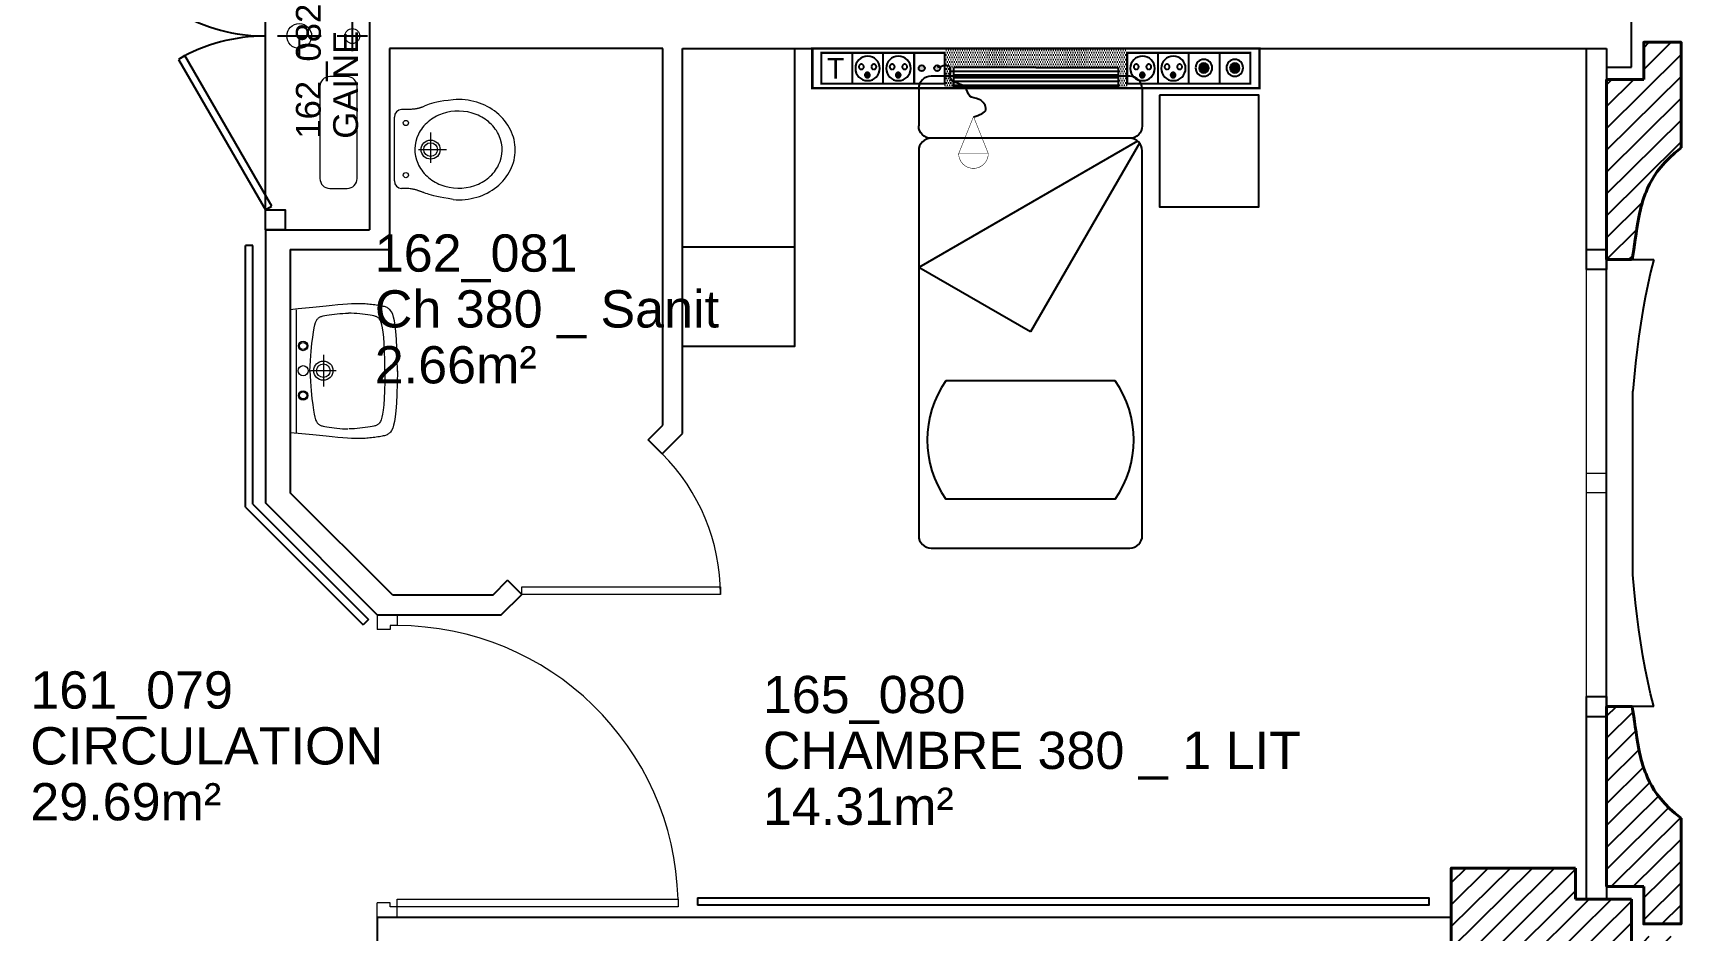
# Model space of a CAD drawing. Header units: metres. Extents: x 143.8 to 210.8, y 45.3 to 115.9.
# Drawn here: x 160.66 to 167.3, y 78.15 to 81.76 of the extents above; entities that cross this region are included whole.
import ezdxf

# ---------------------------------------------------------------- set-up
doc = ezdxf.new("R2010")
doc.units = ezdxf.units.M
doc.header["$LTSCALE"] = 0.6
doc.header["$MEASUREMENT"] = 0
for name, pattern in [('CACHÉ', [0.25, 0.125, -0.125]), ('CONTINU', [0]), ('HIDDEN2', [0.1875, 0.125, -0.0625])]:
    doc.linetypes.add(name, pattern=pattern)
doc.layers.get('0').update_dxf_attribs({"linetype": 'CONTINUOUS'})
for name, color, linetype in [('009 main courant', 181, 'CONTINUOUS'), ('400 Lits', 150, 'CONTINUOUS'), ('A_AGENC', 204, 'CONTINUOUS'), ('A_EQMP', 142, 'CONTINUOUS'), ('A_Etiqu_Gaine', 8, 'CONTINUOUS'), ('A_Etiqu_Gaine_code', 8, 'CONTINUOUS'), ('A_Etiqu_Local', 8, 'CONTINUOUS'), ('A_HACH_STRUC', 7, 'CONTINUOUS'), ('A_MUR_CLOIS', 8, 'CONTINU'), ('A_MURS_ALÈG', 7, 'CONTINU')]:
    doc.layers.add(name, color=color, linetype=linetype)
for name, color, linetype, lineweight in [('A_CHASS', 4, 'CONTINU', 0), ('A_MURS_STRU', 7, 'CONTINU', 40), ('A_PORTE', 8, 'CONTINU', 0), ('A_SANI', 5, 'CONTINU', 0)]:
    doc.layers.add(name, color=color, linetype=linetype, lineweight=lineweight)
doc.styles.add('Attribut', font='arial.ttf')
pattern_1 = [(0, (-148.712983, -85.579135), (0.0046875, 0.009375), [0, -0.009375])]

# ---------------------------------------------------------------- blocks, each defined once
blk = doc.blocks.new('TIRETTE-LIT')
at = {"layer": 'A_EQMP'}
h = blk.add_hatch(color=256, dxfattribs=at)
h.paths.add_polyline_path([(8.95, 3.75, 1), (6.05, 3.75, 1)])
h.paths.add_polyline_path([(6.05, -3.75, 1), (8.95, -3.75, 1)])
for p, q in [((0, 7.5), (0, -7.5)), ((15, 7.5), (0, 7.5)), ((15, -7.5), (15, 7.5)), ((0, -7.5), (15, -7.5))]:
    blk.add_line(p, q, dxfattribs=at)
at = {"layer": 'A_EQMP', "const_width": 0.24}
for points in [[(31.04, 21.42), (49.04, 28.62)], [(49.04, 28.62), (49.04, 14.22)], [(31.04, 21.42), (49.04, 14.22)]]:
    blk.add_lwpolyline(points, dxfattribs=at)
for points in [[(49.04, 14.22, 1), (49.04, 28.62, 1)], [(49.04, 27.42, 1.477033), (49.04, 27.42)]]:
    blk.add_lwpolyline(points, format="xyb", dxfattribs=at)
at = {"layer": 'A_EQMP'}
for centre in [(7.5, 3.75), (7.5, -3.75)]:
    blk.add_circle(centre, 1.45, dxfattribs=at)
blk.add_spline([(31.1, 21.54), (27.52, 27.45), (22.69, 24.22), (21.08, 19.57), (16.82, 17.32), (12.68, 10.42), (6.83, 9.91), (7.17, 3.87)], degree=3, dxfattribs=at)
blk = doc.blocks.new('A$C01C47C35')
at = {"layer": 'A_EQMP', "linetype": 'Continuous'}
h = blk.add_hatch(dxfattribs=at)
h.set_pattern_fill('DOTS', color=256, scale=0.15, style=0)
h.set_pattern_definition(pattern_1)
edge = h.paths.add_edge_path()
edge.add_line((1.2716, 0.4664), (1.2726, 0.4664))
edge.add_line((1.2726, 0.4664), (1.2726, 0.4839))
edge.add_line((1.2726, 0.4839), (0.5387, 0.4839))
edge.add_line((0.5387, 0.4839), (0.5387, 0.3239))
edge.add_line((0.5387, 0.3239), (0.574, 0.3239))
edge.add_line((0.574, 0.3239), (0.574, 0.4066))
edge.add_line((0.574, 0.4066), (0.905, 0.4066))
edge.add_line((0.905, 0.4066), (1.236, 0.4066))
edge.add_line((1.236, 0.4066), (1.236, 0.3499))
edge.add_spline(control_points=[(1.236, 0.3499), (1.2411, 0.3527), (1.2564, 0.3661), (1.2412, 0.4135), (1.2624, 0.4158), (1.2716, 0.4145)], knot_values=[28.337457, 28.337457, 28.337457, 28.337457, 30.502349, 36.382785, 39.476515, 39.476515, 39.476515, 39.476515], degree=3, periodic=0)
edge.add_line((1.2716, 0.4145), (1.2716, 0.4664))
at = {"layer": 'A_EQMP', "linetype": 'HIDDEN2'}
for points in [[(0.1237, 0.4052, 1), (0.0853, 0.4052, 1)], [(0.2478, 0.4052, 1), (0.2095, 0.4052, 1)], [(0.3424, 0.3767, 1), (0.3629, 0.3767, 1)], [(0.4665, 0.3767, 1), (0.487, 0.3767, 1)], [(1.4493, 0.3767, 1), (1.4697, 0.3767, 1)], [(1.5734, 0.3767, 1), (1.5939, 0.3767, 1)]]:
    blk.add_hatch(color=256, dxfattribs=at).paths.add_polyline_path(points)
at = {"layer": 'A_EQMP'}
h = blk.add_hatch(dxfattribs=at)
h.set_pattern_fill('PLASTI', color=1, scale=0.16551, style=0)
h.set_pattern_definition([(360, (-8.3594, 6.80946), (1e-17, 0.04137741), []), (360, (-8.3594, 6.81463), (1e-17, 0.04137741), []), (360, (-8.3594, 6.819804), (1e-17, 0.04137741), []), (360, (-8.3594, 6.83532), (1e-17, 0.04137741), [])])
h.paths.add_polyline_path([(1.236, 0.3239), (1.236, 0.4066), (0.905, 0.4066), (0.574, 0.4066), (0.574, 0.3239)])
at = {"layer": 'A_EQMP', "linetype": 'Continuous'}
h = blk.add_hatch(dxfattribs=at)
h.set_pattern_fill('DOTS', color=256, scale=0.15, style=0)
h.set_pattern_definition(pattern_1)
edge = h.paths.add_edge_path()
edge.add_spline(control_points=[(1.2716, 0.4145), (1.2624, 0.4158), (1.2412, 0.4135), (1.2564, 0.3661), (1.2411, 0.3527), (1.236, 0.3499)], knot_values=[28.337457, 28.337457, 28.337457, 28.337457, 31.431187, 37.311623, 39.476515, 39.476515, 39.476515, 39.476515], degree=3, periodic=0)
edge.add_line((1.236, 0.3499), (1.236, 0.3239))
edge.add_line((1.236, 0.3239), (1.2739, 0.3239))
edge.add_line((1.2739, 0.3239), (1.2739, 0.3423))
edge.add_line((1.2739, 0.3423), (1.2722, 0.3423))
edge.add_line((1.2722, 0.3423), (1.2722, 0.3423))
edge.add_line((1.2722, 0.3423), (1.2716, 0.3423))
edge.add_line((1.2716, 0.3423), (1.2716, 0.4145))
at = {"layer": 'A_EQMP'}
for p, q in [((0.574, 0.4066), (0.574, 0.3239)), ((0.905, 0.4066), (0.574, 0.4066)), ((0.905, 0.4066), (1.236, 0.4066)), ((1.236, 0.3239), (1.236, 0.4066)), ((0.574, 0.3239), (1.236, 0.3239))]:
    blk.add_line(p, q, dxfattribs=at)
for points, const_width in [([(1.805, 0.3239), (1.805, 0.4839), (0.005, 0.4839), (0.005, 0.3239)], 0.01), ([(0.5378, 0.3423), (0.5378, 0.4664), (0.0412, 0.4664), (0.0412, 0.3423)], 0.00828), ([(1.7688, 0.3423), (1.7688, 0.4664), (1.2722, 0.4664), (1.2722, 0.3423)], 0.00828)]:
    blk.add_lwpolyline(points, close=True, dxfattribs=dict(at, const_width=const_width))
at = {"layer": 'A_EQMP', "linetype": 'Continuous'}
blk.add_lwpolyline([(0.0412, 0.4664), (0.5378, 0.4664), (0.5378, 0.3423), (0.0412, 0.3423)], close=True, dxfattribs=at)
at = {"layer": 'A_EQMP', "const_width": 0.00828}
for points in [[(0.1654, 0.4664), (0.1654, 0.3423)], [(0.2895, 0.4664), (0.2895, 0.3423)], [(0.2895, 0.4664), (0.2895, 0.3423)], [(0.4136, 0.4664), (0.4136, 0.3423)], [(1.3964, 0.4664), (1.3964, 0.3423)], [(1.5205, 0.4664), (1.5205, 0.3423)], [(1.6446, 0.4664), (1.6446, 0.3423)], [(1.7688, 0.4664), (1.7688, 0.3423)]]:
    blk.add_lwpolyline(points, dxfattribs=at)
at = {"layer": 'A_EQMP'}
for centre, radius in [((0.1045, 0.4058), 0.0338), ((0.1045, 0.4052), 0.0192), ((0.2286, 0.4058), 0.0338), ((0.2286, 0.4052), 0.0192), ((0.3517, 0.4036), 0.0493), ((0.4759, 0.4036), 0.0493), ((1.4586, 0.4036), 0.0493), ((1.5827, 0.4036), 0.0493)]:
    blk.add_circle(centre, radius, dxfattribs=at)
at = {"layer": 'A_EQMP', "linetype": 'HIDDEN2'}
for centre in [(0.3265, 0.41), (0.3769, 0.41), (0.4506, 0.41), (0.5011, 0.41), (1.4334, 0.41), (1.4838, 0.41), (1.5575, 0.41), (1.6079, 0.41), (0.3526, 0.3767), (0.4768, 0.3767), (1.4595, 0.3767), (1.5836, 0.3767)]:
    blk.add_circle(centre, 0.0102, dxfattribs=at)
at = {"layer": 'A_EQMP', "linetype": 'HIDDEN2', "xscale": -0.00827548159, "yscale": 0.00827548159, "zscale": 0.00827548159, "rotation": 90}
blk.add_blockref('TIRETTE-LIT', (1.3337, 0.4664), dxfattribs=at)
at = {"layer": 'A_EQMP', "linetype": 'HIDDEN2', "insert": (1.6759, 0.4453), "char_height": 0.082755, "width": 0.124132, "attachment_point": 1}
blk.add_mtext('\\fArial|b0|i0|c0|p34;T', dxfattribs=at)
blk = doc.blocks.new('A_Etiqu_Local')
at = {"style": 'Attribut', "flags": 1}
for tag, p in [('CODE_HOPITAL', (-0.4463, 1.632)), ('CODE_SITE', (-0.4463, 1.407)), ('CODE_BATIMENT', (-0.4463, 1.182)), ('CODE_SECTEUR', (-0.4463, 0.957)), ('CODE_ETAGE', (-0.4463, 0.732)), ('NOM_NORMALISE', (-0.4463, -0.843)), ('SECTEUR_ACTIVITE', (-0.4463, -1.068)), ('SOUS_SECTEUR_ACTIVITE', (-0.4463, -1.293)), ('VOLUME', (-0.4463, -1.518)), ('SERVICE', (-0.4463, -1.743)), ('CODE_UG', (-0.4463, -1.968)), ('CODE_UA', (-0.4463, -2.193)), ('CODE_POLE', (-0.4463, -2.418)), ('OCCUPANT_EXTERNE', (-0.4463, -2.643)), ('DISPONIBILITE', (-0.4463, -2.868)), ('ACCES_HANDICAPES', (-0.4463, -3.093)), ('NATURE_SOL', (-0.4463, -3.318)), ('RISQUE_LABORATOIRE', (-0.4463, -3.543)), ('AMIANTE', (-0.4463, -3.768))]:
    blk.add_attdef(tag, p, '', height=0.15, dxfattribs=at)
at = {"layer": 'A_Etiqu_Local', "style": 'Attribut'}
for tag, p in [('CODE_PIECE', (-0.4463, 0.282)), ('NOM_USAGE', (-0.4463, 0.057)), ('SURFACE', (-0.4463, -0.168))]:
    blk.add_attdef(tag, p, '', height=0.15, dxfattribs=at)
blk = doc.blocks.new('A_Etiqu_Gaine')
at = {"style": 'Attribut', "flags": 1}
for tag, p in [('CODE_HOPITAL', (-0.4323, 0.8651)), ('CODE_SITE', (-0.4323, 0.7151)), ('CODE_BATIMENT', (-0.4323, 0.5651)), ('CODE_SECTEUR', (-0.4323, 0.4151)), ('CODE_ETAGE', (-0.4323, 0.2651)), ('NOM_NORMALISE', (-0.4323, -0.3349)), ('SECTEUR_ACTIVITE', (-0.4323, -0.4849)), ('SOUS_SECTEUR_ACTIVITE', (-0.4323, -0.6349)), ('SURFACE', (-0.4323, -0.7849)), ('CODE_UG', (-0.4323, -0.9349)), ('CODE_POLE', (-0.4323, -1.0849)), ('AMIANTE', (-0.4323, -1.2349))]:
    blk.add_attdef(tag, p, '', height=0.1, dxfattribs=at)
at = {"layer": 'A_Etiqu_Gaine', "style": 'Attribut'}
blk.add_attdef('NOM_USAGE', (-0.4323, -0.1849), '', height=0.1, dxfattribs=at)
at = {"layer": 'A_Etiqu_Gaine_code', "style": 'Attribut'}
blk.add_attdef('CODE_PIECE', (-0.4323, -0.0349), '', height=0.1, dxfattribs=at)
blk = doc.blocks.new('BROCA2-G13')
at = {"layer": '400 Lits', "linetype": 'Continuous'}
for p, q in [((19.349993, 36.125351), (19.349993, 35.975357)), ((20.249994, 36.125351), (20.249994, 35.975357)), ((20.231138, 35.914467), (19.349993, 35.405739)), ((20.199995, 35.925354), (19.399992, 35.925354)), ((20.239107, 35.906498), (19.799994, 35.145927)), ((19.799994, 35.145927), (19.349993, 35.405739))]:
    blk.add_line(p, q, dxfattribs=at)
for points in [[(20.249994, 36.125351, 0.414213), (20.199995, 36.175351), (19.399992, 36.175354, 0.414214), (19.349992, 36.125351)], [(20.249994, 35.975357, -0.414213), (20.199995, 35.925357), (19.399992, 35.925354, -0.414214), (19.349992, 35.975357)], [(20.249994, 35.875351, 0.414213), (20.199995, 35.925351), (19.399992, 35.925354, 0.414214), (19.349992, 35.875351)], [(19.349993, 35.875626), (19.349993, 34.325356, 0.414214), (19.399992, 34.275356), (20.199995, 34.275352, 0.414214), (20.249995, 34.325356), (20.249994, 35.875626)]]:
    blk.add_lwpolyline(points, format="xyb", dxfattribs=at)
blk = doc.blocks.new('BROCA2-G904')
at = {"layer": '400 Lits', "linetype": 'Continuous'}
for p, q in [((29.340822, 67.299042), (28.659243, 67.299042)), ((29.340822, 66.821945), (28.659243, 66.821945))]:
    blk.add_line(p, q, dxfattribs=at)
for start, end in [(145.008072, 214.992089), (325.007448, 34.99223)]:
    blk.add_arc((29.000032, 67.060493), 0.415985, start, end, dxfattribs=at)

msp = doc.modelspace()

# ---------------------------------------------------------------- hatches: boundary and pattern name
at = {"layer": 'A_HACH_STRUC'}
h = msp.add_hatch(dxfattribs=at)
h.set_pattern_fill('ANSI31', color=8, scale=0.5, angle=359.76959, style=0)
h.set_pattern_definition([(44.7696, (166.99984, 80.84652), (-0.044016, 0.0443715), [])])
h.paths.add_polyline_path([(167.2999, 81.7215), (167.1499, 81.7215), (167.1499, 81.5716), (166.9998, 81.5716), (166.9998, 80.8465), (167.1027, 80.8465), (167.1045, 80.8565), (167.1068, 80.8703), (167.1093, 80.8872), (167.1122, 80.9067), (167.1153, 80.9279), (167.1187, 80.9503), (167.1222, 80.9731), (167.126, 80.9957), (167.13, 81.0175), (167.1341, 81.0378), (167.1362, 81.0472), (167.1384, 81.0561), (167.1406, 81.0646), (167.1428, 81.0727), (167.1452, 81.0806), (167.1477, 81.0882), (167.1503, 81.0958), (167.153, 81.1032), (167.1558, 81.1107), (167.1589, 81.1182), (167.1654, 81.1336), (167.173, 81.1495), (167.1817, 81.1659), (167.1919, 81.1829), (167.2039, 81.2005), (167.218, 81.2186), (167.2343, 81.2372), (167.2532, 81.2564), (167.275, 81.2762), (167.2999, 81.2965)])
h = msp.add_hatch(dxfattribs=at)
h.set_pattern_fill('ANSI31', color=8, scale=0.5, angle=359.76959, style=0)
h.set_pattern_definition([(44.7696, (166.99984, 77.24652), (-0.044016, 0.0443715), [])])
h.paths.add_polyline_path([(167.2532, 78.6366), (167.2343, 78.6558), (167.218, 78.6745), (167.2039, 78.6926), (167.1919, 78.7101), (167.1817, 78.7271), (167.173, 78.7436), (167.1654, 78.7595), (167.1589, 78.7749), (167.1558, 78.7824), (167.153, 78.7898), (167.1503, 78.7973), (167.1477, 78.8048), (167.1452, 78.8125), (167.1428, 78.8203), (167.1406, 78.8285), (167.1384, 78.837), (167.1362, 78.8459), (167.1341, 78.8552), (167.13, 78.8755), (167.126, 78.8973), (167.1222, 78.9199), (167.1187, 78.9428), (167.1153, 78.9651), (167.1122, 78.9864), (167.1093, 79.0058), (167.1068, 79.0228), (167.1045, 79.0366), (167.1027, 79.0465), (166.9998, 79.0465), (166.9998, 79.0065), (166.9998, 78.3214), (167.1499, 78.3214), (167.1499, 78.1715), (167.2999, 78.1715), (167.2999, 78.5965), (167.275, 78.6169)])
h.paths.add_polyline_path([(167.2999, 78.1215), (167.1499, 78.1215), (167.1499, 77.9716), (166.9998, 77.9716), (166.9998, 77.2865), (166.9998, 77.2465), (167.1027, 77.2465), (167.1045, 77.2565), (167.1068, 77.2703), (167.1093, 77.2872), (167.1122, 77.3067), (167.1153, 77.3279), (167.1187, 77.3503), (167.1222, 77.3731), (167.126, 77.3957), (167.13, 77.4175), (167.1341, 77.4378), (167.1362, 77.4472), (167.1384, 77.4561), (167.1406, 77.4646), (167.1428, 77.4727), (167.1452, 77.4806), (167.1477, 77.4882), (167.1503, 77.4958), (167.153, 77.5032), (167.1558, 77.5107), (167.1589, 77.5182), (167.1654, 77.5336), (167.173, 77.5495), (167.1817, 77.5659), (167.1919, 77.5829), (167.2039, 77.6005), (167.218, 77.6186), (167.2343, 77.6372), (167.2532, 77.6564), (167.275, 77.6762), (167.2999, 77.6965)])
h = msp.add_hatch(dxfattribs=at)
h.set_pattern_fill('ANSI31', color=8, scale=0.5, angle=359.76959, style=0)
h.set_pattern_definition([(44.7696, (166.374846, 77.89619), (-0.044016, 0.0443715), [])])
h.paths.add_polyline_path([(167.0998, 78.2714), (166.8749, 78.2714), (166.8749, 78.3962), (166.3748, 78.3962), (166.3748, 77.8962), (166.8749, 77.8962), (166.8749, 78.0217), (167.0998, 78.0217)])

# ---------------------------------------------------------------- linework, layer by layer
at = {"layer": '009 main courant', "color": 8, "linetype": 'Continuous'}
for p, q in [((161.5499, 80.9029), (161.5199, 80.903)), ((161.5199, 79.8496), (161.5199, 80.903)), ((161.5499, 79.862), (161.5499, 80.903)), ((161.5199, 79.8496), (161.9933, 79.3761)), ((161.5499, 79.862), (162.0145, 79.3974)), ((162.0145, 79.3974), (161.9933, 79.3761)), ((163.3399, 78.2764), (163.3399, 78.2464))]:
    msp.add_line(p, q, dxfattribs=at)
msp.add_lwpolyline([(163.3399, 78.2764), (166.2848, 78.2764), (166.2848, 78.2464), (163.3399, 78.2464)], dxfattribs=at)
at = {"layer": 'A_AGENC', "color": 8, "linetype": 'Continuous'}
for p, q in [((161.2758, 81.6677), (161.2499, 81.6527)), ((161.2499, 81.6527), (161.5999, 81.0465)), ((161.6258, 81.0615), (161.2758, 81.6677)), ((161.5999, 81.0465), (161.6258, 81.0615))]:
    msp.add_line(p, q, dxfattribs=at)
msp.add_lwpolyline([(161.5999, 81.0465), (161.6799, 81.0465), (161.6799, 80.9665), (161.5999, 80.9665), (161.5999, 82.5265)], dxfattribs=at)
for centre, start, end in [((161.5999, 82.4465), 240.00001, 270), ((161.5999, 81.0465), 90, 120)]:
    msp.add_arc(centre, 0.7, start, end, dxfattribs=at)
at = {"layer": 'A_CHASS', "color": 8, "linetype": 'Continuous'}
for p, q in [((166.9198, 79.0865), (166.9198, 80.8065)), ((166.9998, 80.8065), (166.9998, 79.0865))]:
    msp.add_line(p, q, dxfattribs=at)
at = {"layer": 'A_CHASS', "color": 8, "linetype": 'CACHÉ'}
msp.add_lwpolyline([(166.9998, 79.9065), (166.9198, 79.9065), (166.9198, 79.9865), (166.9998, 79.9865)], close=True, dxfattribs=at)
at = {"layer": 'A_EQMP', "color": 8, "linetype": 'Continuous'}
for p, q in [((161.9499, 81.808), (161.9499, 81.6851)), ((161.8239, 81.7466), (161.6482, 81.7466)), ((161.7361, 81.7466), (161.7361, 81.6587)), ((162.0113, 81.7466), (161.8884, 81.7466)), ((163.7299, 80.8965), (163.2799, 80.8965))]:
    msp.add_line(p, q, dxfattribs=at)
for points in [[(163.2799, 81.6965), (163.7299, 81.6965), (163.7299, 80.4965), (163.2799, 80.4965)], [(165.1999, 81.5086), (165.1999, 81.0586), (165.5999, 81.0586), (165.5999, 81.5086)]]:
    msp.add_lwpolyline(points, close=True, dxfattribs=at)
at = {"layer": 'A_MUR_CLOIS', "color": 8, "linetype": 'Continuous'}
for p, q in [((162.0194, 82.5265), (162.0194, 80.9665)), ((167.0998, 81.6217), (167.0998, 81.8714)), ((163.1999, 81.6965), (162.0994, 81.6965)), ((162.0994, 81.6965), (162.0994, 80.8865)), ((163.1999, 80.1794), (163.1999, 81.6965)), ((163.2799, 80.1463), (163.2799, 81.6965)), ((163.2799, 81.6965), (166.9998, 81.6965)), ((166.9998, 81.6965), (166.9998, 80.8065)), ((166.9998, 81.6217), (167.0998, 81.6217)), ((161.5999, 80.9665), (161.5999, 79.8663)), ((161.5999, 80.9665), (162.0194, 80.9665)), ((161.6999, 80.8865), (161.6999, 79.9077)), ((161.6999, 80.8865), (162.0994, 80.8865)), ((163.1411, 80.1207), (163.1999, 80.1794)), ((163.1977, 80.0641), (163.1411, 80.1207)), ((163.1977, 80.0641), (163.2799, 80.1463)), ((162.1113, 79.4963), (161.6999, 79.9077)), ((162.0499, 79.4163), (161.5999, 79.8663)), ((162.1113, 79.4963), (162.5167, 79.4963)), ((162.5167, 79.4963), (162.5754, 79.555)), ((162.5499, 79.4163), (162.632, 79.4984)), ((162.632, 79.4984), (162.5754, 79.555)), ((162.0499, 79.4163), (162.5499, 79.4163)), ((166.9998, 79.0865), (166.9998, 78.2714)), ((166.3748, 78.1965), (162.0499, 78.1965)), ((162.0499, 78.1965), (162.0499, 78.0965))]:
    msp.add_line(p, q, dxfattribs=at)
for points in [[(166.9998, 80.8065), (166.9198, 80.8065), (166.9198, 81.6965)], [(166.9198, 80.8865), (166.9998, 80.8865)], [(166.9198, 79.0865), (166.9998, 79.0865)], [(166.9998, 78.2714), (166.9198, 78.2714), (166.9198, 79.0865)], [(166.9198, 79.0065), (166.9998, 79.0065)]]:
    msp.add_lwpolyline(points, dxfattribs=at)
at = {"layer": 'A_MURS_ALÈG', "color": 8, "linetype": 'Continuous'}
msp.add_line((166.9998, 79.0465), (166.9998, 80.8465), dxfattribs=at)
at = {"layer": 'A_MURS_ALÈG', "color": 8, "ltscale": 200}
for p, q in [((166.9998, 80.8465), (167.1898, 80.8465)), ((167.1898, 80.8465), (167.1774, 80.7954)), ((167.1774, 80.7954), (167.166, 80.7443)), ((167.1557, 80.6932), (167.1463, 80.6419)), ((167.166, 80.7443), (167.1557, 80.6932)), ((167.1463, 80.6419), (167.1378, 80.59)), ((167.1378, 80.59), (167.1302, 80.5374)), ((167.1302, 80.5374), (167.1233, 80.484)), ((167.1171, 80.4294), (167.1115, 80.3734)), ((167.1233, 80.484), (167.1171, 80.4294)), ((167.1115, 80.3734), (167.1064, 80.3159)), ((167.1064, 79.5771), (167.1064, 80.3159)), ((167.1115, 79.5196), (167.1064, 79.5771)), ((167.1171, 79.4637), (167.1115, 79.5196)), ((167.1233, 79.4091), (167.1171, 79.4637)), ((167.1302, 79.3556), (167.1233, 79.4091)), ((167.1378, 79.303), (167.1302, 79.3556)), ((167.1463, 79.2512), (167.1378, 79.303)), ((167.1557, 79.1998), (167.1463, 79.2512)), ((167.166, 79.1487), (167.1557, 79.1998)), ((167.1774, 79.0977), (167.166, 79.1487)), ((167.1898, 79.0465), (166.9998, 79.0465)), ((167.1898, 79.0465), (167.1774, 79.0977))]:
    msp.add_line(p, q, dxfattribs=at)
at = {"layer": 'A_MURS_STRU', "color": 8, "linetype": 'Continuous'}
for p, q in [((167.1499, 81.5716), (166.9998, 81.5716)), ((166.9998, 80.8465), (166.9998, 81.5716)), ((167.0998, 80.8465), (166.9998, 80.8465)), ((167.1026, 79.047), (166.9998, 79.0465)), ((166.9998, 79.0465), (166.9998, 78.3214)), ((166.8749, 78.3962), (166.8749, 78.2714)), ((167.1499, 78.3214), (166.9998, 78.3214)), ((167.0998, 78.2714), (166.8749, 78.2714)), ((167.0998, 78.0217), (167.0998, 78.2714))]:
    msp.add_line(p, q, dxfattribs=at)
for points in [[(167.1499, 81.5716), (167.1499, 81.7215), (167.2999, 81.7215), (167.2999, 81.2965)], [(167.2999, 81.2965), (167.275, 81.2762), (167.2532, 81.2564), (167.2343, 81.2372), (167.218, 81.2186), (167.2039, 81.2005), (167.1919, 81.1829), (167.1817, 81.1659), (167.173, 81.1495), (167.1654, 81.1336), (167.1589, 81.1182), (167.1589, 81.1182), (167.1558, 81.1107), (167.153, 81.1032), (167.1503, 81.0958), (167.1477, 81.0882), (167.1452, 81.0806), (167.1428, 81.0727), (167.1406, 81.0646), (167.1384, 81.0561), (167.1362, 81.0472), (167.1341, 81.0378), (167.1341, 81.0378), (167.13, 81.0175), (167.126, 80.9957), (167.1222, 80.9731), (167.1187, 80.9503), (167.1153, 80.9279), (167.1122, 80.9067), (167.1093, 80.8872), (167.1068, 80.8703), (167.1045, 80.8565), (167.1027, 80.8464)], [(167.2999, 78.5965), (167.275, 78.6169), (167.2532, 78.6366), (167.2343, 78.6558), (167.218, 78.6745), (167.2039, 78.6926), (167.1919, 78.7101), (167.1817, 78.7271), (167.173, 78.7436), (167.1654, 78.7595), (167.1589, 78.7749), (167.1589, 78.7749), (167.1558, 78.7824), (167.153, 78.7898), (167.1503, 78.7973), (167.1477, 78.8048), (167.1452, 78.8125), (167.1428, 78.8203), (167.1406, 78.8285), (167.1384, 78.837), (167.1362, 78.8459), (167.1341, 78.8552), (167.1341, 78.8552), (167.13, 78.8755), (167.126, 78.8973), (167.1222, 78.9199), (167.1187, 78.9428), (167.1153, 78.9651), (167.1122, 78.9864), (167.1093, 79.0058), (167.1068, 79.0228), (167.1045, 79.0366), (167.1027, 79.0466)], [(167.1499, 78.3214), (167.1499, 78.1715), (167.2999, 78.1715), (167.2999, 78.5965)], [(166.3748, 77.8962), (166.3748, 78.3962), (166.8749, 78.3962)]]:
    msp.add_lwpolyline(points, dxfattribs=at)
at = {"layer": 'A_PORTE', "color": 8, "linetype": 'Continuous'}
for p, q in [((162.0499, 79.4163), (162.1299, 79.4163)), ((162.0499, 79.4163), (162.0499, 79.3564)), ((162.1299, 79.3724), (162.1021, 79.3724)), ((162.1021, 79.3724), (162.1021, 79.3564)), ((162.1299, 79.4163), (162.1299, 79.3724)), ((162.1021, 79.3564), (162.0499, 79.3564)), ((162.1021, 78.2564), (162.0499, 78.2564)), ((162.0499, 78.1965), (162.0499, 78.2564)), ((162.1021, 78.2404), (162.1021, 78.2564)), ((163.2615, 78.2404), (162.1021, 78.2404)), ((162.1299, 78.2704), (163.2615, 78.2704)), ((162.1299, 78.1965), (162.1299, 78.2704)), ((163.2615, 78.2704), (163.2615, 78.2404)), ((162.0499, 78.1965), (162.1299, 78.1965))]:
    msp.add_line(p, q, dxfattribs=at)
msp.add_lwpolyline([(162.632, 79.5284), (163.432, 79.5284), (163.432, 79.4984), (162.632, 79.4984)], close=True, dxfattribs=at)
for centre, radius, start, end in [((162.632, 79.4984), 0.8, 0, 45.00001), ((162.1299, 78.2404), 1.132, 1.51862, 90)]:
    msp.add_arc(centre, radius, start, end, dxfattribs=at)
at = {"layer": 'A_SANI', "color": 8, "linetype": 'Continuous'}
for p, q in [((162.1514, 81.4503), (162.1482, 81.4502)), ((162.1194, 81.1631), (162.1194, 81.4202)), ((162.2652, 81.3576), (162.2652, 81.2355)), ((162.2163, 81.2892), (162.3286, 81.2892)), ((162.1514, 81.133), (162.1482, 81.1331)), ((161.7313, 80.6478), (161.6999, 80.6447)), ((161.6999, 80.1494), (161.6999, 80.6447)), ((161.7248, 80.1494), (161.7248, 80.6447)), ((161.7616, 80.6509), (161.7313, 80.6478)), ((161.7906, 80.6538), (161.7616, 80.6509)), ((161.8183, 80.6566), (161.7906, 80.6538)), ((161.8444, 80.6592), (161.8183, 80.6566)), ((161.8688, 80.6615), (161.8444, 80.6592)), ((161.8915, 80.6636), (161.8688, 80.6615)), ((161.9121, 80.6654), (161.8915, 80.6636)), ((161.9307, 80.6669), (161.9121, 80.6654)), ((161.9471, 80.668), (161.9307, 80.6669)), ((161.9544, 80.6683), (161.9471, 80.668)), ((161.9612, 80.6686), (161.9544, 80.6683)), ((161.9676, 80.6688), (161.9612, 80.6686)), ((161.9736, 80.6688), (161.9676, 80.6688)), ((161.9794, 80.6688), (161.9736, 80.6688)), ((161.9851, 80.6687), (161.9794, 80.6688)), ((161.9907, 80.6685), (161.9851, 80.6687)), ((161.9963, 80.6682), (161.9907, 80.6685)), ((162.002, 80.6678), (161.9963, 80.6682)), ((162.0079, 80.6674), (162.002, 80.6678)), ((162.0141, 80.6668), (162.0079, 80.6674)), ((162.0205, 80.6662), (162.0141, 80.6668)), ((162.027, 80.6655), (162.0205, 80.6662)), ((162.0336, 80.6647), (162.027, 80.6655)), ((162.0401, 80.6639), (162.0336, 80.6647)), ((162.0466, 80.6631), (162.0401, 80.6639)), ((162.0528, 80.6621), (162.0466, 80.6631)), ((162.0589, 80.6612), (162.0528, 80.6621)), ((162.0646, 80.6602), (162.0589, 80.6612)), ((162.0699, 80.6592), (162.0646, 80.6602)), ((162.0748, 80.6581), (162.0699, 80.6592)), ((162.0792, 80.657), (162.0748, 80.6581)), ((162.0832, 80.6557), (162.0792, 80.657)), ((162.0869, 80.6544), (162.0832, 80.6557)), ((162.0903, 80.6529), (162.0869, 80.6544)), ((162.0934, 80.6512), (162.0903, 80.6529)), ((162.0962, 80.6493), (162.0934, 80.6512)), ((162.0989, 80.6472), (162.0962, 80.6493)), ((162.1014, 80.6448), (162.0989, 80.6472)), ((162.1038, 80.642), (162.1014, 80.6448)), ((162.1083, 80.6354), (162.1038, 80.642)), ((162.1125, 80.6267), (162.1083, 80.6354)), ((162.1163, 80.6152), (162.1125, 80.6267)), ((162.1198, 80.6001), (162.1163, 80.6152)), ((162.1229, 80.5808), (162.1198, 80.6001)), ((162.1256, 80.5565), (162.1229, 80.5808)), ((162.1278, 80.5265), (162.1256, 80.5565)), ((162.1295, 80.4901), (162.1278, 80.5265)), ((161.8334, 80.4623), (161.8334, 80.3358)), ((162.1308, 80.4465), (162.1295, 80.4901)), ((162.1316, 80.3951), (162.1308, 80.4465)), ((161.8845, 80.399), (161.7823, 80.399)), ((162.1316, 80.399), (162.1308, 80.3476)), ((162.1295, 80.3041), (162.1278, 80.2676)), ((162.1308, 80.3476), (162.1295, 80.3041)), ((162.1256, 80.2376), (162.1229, 80.2133)), ((162.1278, 80.2676), (162.1256, 80.2376)), ((162.1125, 80.1674), (162.1083, 80.1587)), ((162.1163, 80.179), (162.1125, 80.1674)), ((162.1198, 80.194), (162.1163, 80.179)), ((162.1229, 80.2133), (162.1198, 80.194)), ((161.7313, 80.1463), (161.6999, 80.1494)), ((161.7616, 80.1433), (161.7313, 80.1463)), ((161.7906, 80.1404), (161.7616, 80.1433)), ((161.8183, 80.1376), (161.7906, 80.1404)), ((161.8444, 80.135), (161.8183, 80.1376)), ((161.8688, 80.1326), (161.8444, 80.135)), ((161.8915, 80.1305), (161.8688, 80.1326)), ((161.9121, 80.1287), (161.8915, 80.1305)), ((161.9307, 80.1272), (161.9121, 80.1287)), ((161.9471, 80.1262), (161.9307, 80.1272)), ((161.9544, 80.1258), (161.9471, 80.1262)), ((161.9612, 80.1255), (161.9544, 80.1258)), ((161.9676, 80.1254), (161.9612, 80.1255)), ((161.9736, 80.1253), (161.9676, 80.1254)), ((161.9794, 80.1253), (161.9736, 80.1253)), ((161.9851, 80.1254), (161.9794, 80.1253)), ((161.9907, 80.1256), (161.9851, 80.1254)), ((161.9963, 80.1259), (161.9907, 80.1256)), ((162.002, 80.1263), (161.9963, 80.1259)), ((162.0079, 80.1268), (162.002, 80.1263)), ((162.0141, 80.1273), (162.0079, 80.1268)), ((162.0205, 80.128), (162.0141, 80.1273)), ((162.027, 80.1286), (162.0205, 80.128)), ((162.0336, 80.1294), (162.027, 80.1286)), ((162.0401, 80.1302), (162.0336, 80.1294)), ((162.0466, 80.1311), (162.0401, 80.1302)), ((162.0528, 80.132), (162.0466, 80.1311)), ((162.0589, 80.133), (162.0528, 80.132)), ((162.0646, 80.134), (162.0589, 80.133)), ((162.0699, 80.135), (162.0646, 80.134)), ((162.0748, 80.1361), (162.0699, 80.135)), ((162.0792, 80.1372), (162.0748, 80.1361)), ((162.0832, 80.1384), (162.0792, 80.1372)), ((162.0869, 80.1397), (162.0832, 80.1384)), ((162.0903, 80.1412), (162.0869, 80.1397)), ((162.0934, 80.1429), (162.0903, 80.1412)), ((162.0962, 80.1448), (162.0934, 80.1429)), ((162.0989, 80.147), (162.0962, 80.1448)), ((162.1014, 80.1494), (162.0989, 80.147)), ((162.1038, 80.1521), (162.1014, 80.1494)), ((162.1083, 80.1587), (162.1038, 80.1521))]:
    msp.add_line(p, q, dxfattribs=at)
msp.add_lwpolyline([(161.8594, 81.1331), (161.9294, 81.1331, 0.414214), (161.9694, 81.1731), (161.9694, 81.5431, 0.414214), (161.9294, 81.5831), (161.8594, 81.5831, 0.414214), (161.8194, 81.5431), (161.8194, 81.1731, 0.414213)], format="xyb", close=True, dxfattribs=at)
for points in [[(162.3555, 81.4894), (162.3361, 81.4877), (162.319, 81.4856), (162.3038, 81.4832), (162.2904, 81.4805), (162.2788, 81.4777), (162.2687, 81.4748), (162.2599, 81.4718), (162.2523, 81.469), (162.2457, 81.4663), (162.2399, 81.4639), (162.2399, 81.4639), (162.2373, 81.4628), (162.2349, 81.4618), (162.2326, 81.4608), (162.2303, 81.4599), (162.2282, 81.4591), (162.2261, 81.4584), (162.224, 81.4577), (162.222, 81.457), (162.2199, 81.4564), (162.2179, 81.4558), (162.2179, 81.4558), (162.2157, 81.4553), (162.2136, 81.4548), (162.2113, 81.4543), (162.2091, 81.4539), (162.2068, 81.4535), (162.2045, 81.4531), (162.2023, 81.4528), (162.2, 81.4525), (162.1977, 81.4522), (162.1955, 81.452), (162.1955, 81.452), (162.191, 81.4515), (162.1867, 81.4512), (162.1824, 81.4509), (162.1781, 81.4507), (162.1739, 81.4505), (162.1696, 81.4504), (162.1652, 81.4504), (162.1607, 81.4504), (162.1561, 81.4503), (162.1514, 81.4503)], [(162.3555, 81.089), (162.3361, 81.0919), (162.319, 81.0948), (162.3038, 81.0977), (162.2904, 81.1005), (162.2788, 81.1033), (162.2687, 81.1059), (162.2599, 81.1084), (162.2523, 81.1108), (162.2457, 81.113), (162.2399, 81.1151), (162.2399, 81.1151), (162.2373, 81.116), (162.2349, 81.1169), (162.2326, 81.1178), (162.2303, 81.1186), (162.2282, 81.1194), (162.2261, 81.1202), (162.224, 81.121), (162.222, 81.1217), (162.2199, 81.1225), (162.2179, 81.1232), (162.2179, 81.1232), (162.2157, 81.1239), (162.2136, 81.1246), (162.2113, 81.1254), (162.2091, 81.1261), (162.2068, 81.1267), (162.2045, 81.1274), (162.2023, 81.128), (162.2, 81.1286), (162.1977, 81.1292), (162.1955, 81.1297), (162.1955, 81.1297), (162.191, 81.1306), (162.1867, 81.1313), (162.1824, 81.1318), (162.1781, 81.1323), (162.1739, 81.1325), (162.1696, 81.1327), (162.1652, 81.1329), (162.1607, 81.1329), (162.1561, 81.133), (162.1514, 81.133)], [(161.7787, 80.3959), (161.7817, 80.4399), (161.7846, 80.4771), (161.7875, 80.5082), (161.7904, 80.5338), (161.7933, 80.5546), (161.7963, 80.571), (161.7993, 80.5838), (161.8024, 80.5935), (161.8056, 80.6007), (161.809, 80.6061), (161.809, 80.6061), (161.8107, 80.6083), (161.8124, 80.6103), (161.8143, 80.6119), (161.8163, 80.6134), (161.8184, 80.6147), (161.8207, 80.6158), (161.8232, 80.6168), (161.8258, 80.6177), (161.8288, 80.6185), (161.832, 80.6193), (161.832, 80.6193), (161.8393, 80.6209), (161.8477, 80.6225), (161.857, 80.624), (161.867, 80.6254), (161.8776, 80.6267), (161.8887, 80.6279), (161.9001, 80.6289), (161.9116, 80.6297), (161.9231, 80.6303), (161.9345, 80.6307)], [(162.0807, 80.3959), (162.0803, 80.4399), (162.0795, 80.4771), (162.0782, 80.5082), (162.0765, 80.5338), (162.0744, 80.5546), (162.072, 80.571), (162.0693, 80.5838), (162.0664, 80.5935), (162.0633, 80.6007), (162.06, 80.6061), (162.06, 80.6061), (162.0582, 80.6083), (162.0565, 80.6103), (162.0546, 80.6119), (162.0526, 80.6134), (162.0505, 80.6147), (162.0482, 80.6158), (162.0458, 80.6168), (162.0431, 80.6177), (162.0401, 80.6185), (162.0369, 80.6193), (162.0369, 80.6193), (162.0296, 80.6209), (162.0212, 80.6225), (162.0119, 80.624), (162.0019, 80.6254), (161.9913, 80.6267), (161.9802, 80.6279), (161.9688, 80.6289), (161.9573, 80.6297), (161.9458, 80.6303), (161.9344, 80.6307)], [(161.7787, 80.3993), (161.7817, 80.3553), (161.7846, 80.3181), (161.7875, 80.287), (161.7904, 80.2614), (161.7933, 80.2406), (161.7963, 80.2242), (161.7993, 80.2114), (161.8024, 80.2017), (161.8056, 80.1945), (161.809, 80.1891), (161.809, 80.1891), (161.8107, 80.1869), (161.8124, 80.1849), (161.8143, 80.1833), (161.8163, 80.1818), (161.8184, 80.1805), (161.8207, 80.1794), (161.8232, 80.1784), (161.8258, 80.1775), (161.8288, 80.1767), (161.832, 80.1759), (161.832, 80.1759), (161.8393, 80.1743), (161.8477, 80.1727), (161.8569, 80.1712), (161.8669, 80.1698), (161.8774, 80.1685), (161.8882, 80.1674), (161.8993, 80.1664), (161.9105, 80.1655), (161.9215, 80.1649), (161.9323, 80.1646)], [(162.0807, 80.3993), (162.0803, 80.3553), (162.0795, 80.3181), (162.0782, 80.287), (162.0765, 80.2614), (162.0744, 80.2406), (162.072, 80.2242), (162.0693, 80.2114), (162.0664, 80.2017), (162.0633, 80.1945), (162.06, 80.1891), (162.06, 80.1891), (162.0582, 80.1869), (162.0565, 80.1849), (162.0546, 80.1833), (162.0526, 80.1818), (162.0505, 80.1805), (162.0482, 80.1794), (162.0458, 80.1784), (162.0431, 80.1775), (162.0401, 80.1767), (162.0369, 80.1759), (162.0369, 80.1759), (162.0296, 80.1743), (162.0212, 80.1727), (162.012, 80.1712), (162.0021, 80.1698), (161.9916, 80.1685), (161.9807, 80.1674), (161.9696, 80.1664), (161.9584, 80.1655), (161.9474, 80.1649), (161.9366, 80.1646)]]:
    msp.add_lwpolyline(points, dxfattribs=at)
for points in [[(162.3562, 81.0883, 0.092772), (162.4512, 81.0976, 0.098236), (162.5314, 81.1393, 0.108258), (162.5871, 81.2081, 0.11669), (162.606, 81.2882, 0.116228), (162.5871, 81.3683, 0.107322), (162.5314, 81.4378, 0.097518), (162.4511, 81.4801, 0.092603), (162.3562, 81.4903, 0.094447)], [(162.5414, 81.3443, 0.102556), (162.504, 81.3964, 0.093461), (162.4487, 81.431, 0.177232), (162.3122, 81.4338, 0.093461), (162.2555, 81.4016, 0.102556), (162.2159, 81.351, 0.222723), (162.2135, 81.2341, 0.102556), (162.2509, 81.182, 0.093461), (162.3063, 81.1475, 0.177079), (162.4427, 81.1446, 0.093461), (162.4995, 81.1769, 0.102556), (162.539, 81.2274, 0.222835), (162.5414, 81.3443)]]:
    msp.add_lwpolyline(points, format="xyb", dxfattribs=at)
for centre, radius in [((161.7361, 81.7466), 0.05), ((161.9499, 81.7466), 0.03), ((162.1655, 81.3966), 0.0105), ((162.2652, 81.2892), 0.0383), ((162.2652, 81.2892), 0.0276), ((162.1655, 81.1867), 0.0105), ((161.7519, 80.4985), 0.0189), ((161.7519, 80.4985), 0.0144), ((161.8334, 80.399), 0.0387), ((161.8334, 80.399), 0.0274), ((161.7519, 80.399), 0.0204), ((161.7519, 80.2995), 0.0189), ((161.7519, 80.2995), 0.0144)]:
    msp.add_circle(centre, radius, dxfattribs=at)
for centre, start, end in [((162.1494, 81.4202), 92.18352, 180.00001), ((162.1494, 81.1631), 180.00001, 267.81647)]:
    msp.add_arc(centre, 0.03, start, end, dxfattribs=at)

# ---------------------------------------------------------------- block references
at = {"layer": '400 Lits', "color": 8}
for name, p in [('BROCA2-G13', (144.8805, 45.4094)), ('BROCA2-G904', (135.6805, 13.0595))]:
    msp.add_blockref(name, p, dxfattribs=at)
at = {"layer": 'A_EQMP', "color": 8, "linetype": 'Continuous', "xscale": -1}
msp.add_blockref('A$C01C47C35', (165.6074, 81.2127), dxfattribs=at)
at = {"layer": 'A_Etiqu_Gaine', "color": 8}
ref = msp.add_blockref('A_Etiqu_Gaine', (161.788, 81.7654), dxfattribs=dict(at, rotation=90))
ref.add_attrib('CODE_PIECE', '162_082', (161.8229, 81.333), dxfattribs={"layer": 'A_Etiqu_Gaine_code', "height": 0.1, "rotation": 90, "style": 'Attribut'})
ref.add_attrib('NOM_USAGE', 'GAINE TEC', (161.9729, 81.333), dxfattribs={"height": 0.1, "rotation": 90, "style": 'Attribut'})
at = {"layer": 'A_Etiqu_Local', "color": 8}
ref = msp.add_blockref('A_Etiqu_Local', (162.4869, 80.5158), dxfattribs=at)
ref.add_attrib('CODE_PIECE', '162_081', (162.0405, 80.7978), dxfattribs={"height": 0.15, "style": 'Attribut'})
ref.add_attrib('NOM_USAGE', 'Ch 380 _ Sanit', (162.0405, 80.5728), dxfattribs={"height": 0.15, "style": 'Attribut'})
ref.add_attrib('SURFACE', '2.66m²', (162.0405, 80.3478), dxfattribs={"height": 0.15, "style": 'Attribut'})
ref = msp.add_blockref('A_Etiqu_Local', (161.0999, 78.7564), dxfattribs=at)
ref.add_attrib('CODE_PIECE', '161_079', (160.6536, 79.0383), dxfattribs={"height": 0.15, "style": 'Attribut'})
ref.add_attrib('NOM_USAGE', 'CIRCULATION', (160.6536, 78.8133), dxfattribs={"height": 0.15, "style": 'Attribut'})
ref.add_attrib('SURFACE', '29.69m²', (160.6536, 78.5883), dxfattribs={"height": 0.15, "style": 'Attribut'})
ref = msp.add_blockref('A_Etiqu_Local', (164.0493, 78.7381), dxfattribs=at)
ref.add_attrib('CODE_PIECE', '165_080', (163.603, 79.0201), dxfattribs={"height": 0.15, "style": 'Attribut'})
ref.add_attrib('NOM_USAGE', 'CHAMBRE 380 _ 1 LIT', (163.603, 78.7951), dxfattribs={"height": 0.15, "style": 'Attribut'})
ref.add_attrib('SURFACE', '14.31m²', (163.603, 78.5701), dxfattribs={"height": 0.15, "style": 'Attribut'})

doc.saveas('drawing.dxf')
